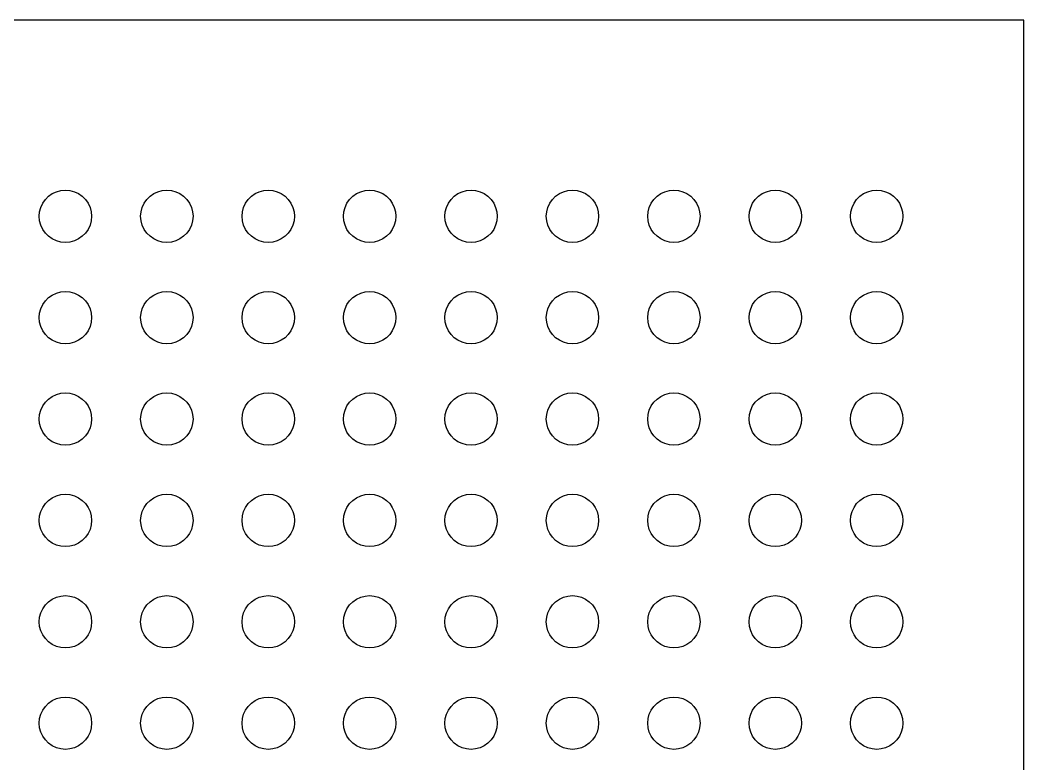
# Model space of a CAD drawing. Extents: x 0 to 117, y 0 to 89.
# Drawn here: x 55.8 to 117.2, y 43.7 to 89.2 of the extents above; entities that cross this region are included whole.
import ezdxf

# ---------------------------------------------------------------- set-up
doc = ezdxf.new("R2010")
doc.units = 0
doc.layers.get('0').update_dxf_attribs({"linetype": 'CONTINUOUS'})

msp = doc.modelspace()

# ---------------------------------------------------------------- linework, layer by layer
for points in [[(117.2, 89.2), (0, 89.2), (0, 0), (117.2, 0)], [(58.3222, 75.6243), (58.0528, 75.6965), (57.8, 75.8144), (57.5715, 75.9743), (57.3743, 76.1715), (57.2144, 76.4), (57.0965, 76.6528), (57.0243, 76.9222), (57, 77.2), (57.0243, 77.4778), (57.0965, 77.7472), (57.2144, 78), (57.3743, 78.2285), (57.5715, 78.4257), (57.8, 78.5856), (58.0528, 78.7035), (58.3222, 78.7757), (58.6, 78.8), (58.8778, 78.7757), (59.1472, 78.7035), (59.4, 78.5856), (59.6285, 78.4257), (59.8257, 78.2285), (59.9856, 78), (60.1035, 77.7472), (60.1757, 77.4778), (60.2, 77.2), (60.1757, 76.9222), (60.1035, 76.6528), (59.9856, 76.4), (59.8257, 76.1715), (59.6285, 75.9743), (59.4, 75.8144), (59.1472, 75.6965), (58.8778, 75.6243), (58.6, 75.6)], [(64.5222, 75.6243), (64.2528, 75.6965), (64, 75.8144), (63.7715, 75.9743), (63.5743, 76.1715), (63.4144, 76.4), (63.2965, 76.6528), (63.2243, 76.9222), (63.2, 77.2), (63.2243, 77.4778), (63.2965, 77.7472), (63.4144, 78), (63.5743, 78.2285), (63.7715, 78.4257), (64, 78.5856), (64.2528, 78.7035), (64.5222, 78.7757), (64.8, 78.8), (65.0778, 78.7757), (65.3472, 78.7035), (65.6, 78.5856), (65.8285, 78.4257), (66.0257, 78.2285), (66.1856, 78), (66.3035, 77.7472), (66.3757, 77.4778), (66.4, 77.2), (66.3757, 76.9222), (66.3035, 76.6528), (66.1856, 76.4), (66.0257, 76.1715), (65.8285, 75.9743), (65.6, 75.8144), (65.3472, 75.6965), (65.0778, 75.6243), (64.8, 75.6)], [(70.7222, 75.6243), (70.4528, 75.6965), (70.2, 75.8144), (69.9715, 75.9743), (69.7743, 76.1715), (69.6144, 76.4), (69.4965, 76.6528), (69.4243, 76.9222), (69.4, 77.2), (69.4243, 77.4778), (69.4965, 77.7472), (69.6144, 78), (69.7743, 78.2285), (69.9715, 78.4257), (70.2, 78.5856), (70.4528, 78.7035), (70.7222, 78.7757), (71, 78.8), (71.2778, 78.7757), (71.5472, 78.7035), (71.8, 78.5856), (72.0285, 78.4257), (72.2257, 78.2285), (72.3856, 78), (72.5035, 77.7472), (72.5757, 77.4778), (72.6, 77.2), (72.5757, 76.9222), (72.5035, 76.6528), (72.3856, 76.4), (72.2257, 76.1715), (72.0285, 75.9743), (71.8, 75.8144), (71.5472, 75.6965), (71.2778, 75.6243), (71, 75.6)], [(76.9222, 75.6243), (76.6528, 75.6965), (76.4, 75.8144), (76.1715, 75.9743), (75.9743, 76.1715), (75.8144, 76.4), (75.6965, 76.6528), (75.6243, 76.9222), (75.6, 77.2), (75.6243, 77.4778), (75.6965, 77.7472), (75.8144, 78), (75.9743, 78.2285), (76.1715, 78.4257), (76.4, 78.5856), (76.6528, 78.7035), (76.9222, 78.7757), (77.2, 78.8), (77.4778, 78.7757), (77.7472, 78.7035), (78, 78.5856), (78.2285, 78.4257), (78.4257, 78.2285), (78.5856, 78), (78.7035, 77.7472), (78.7757, 77.4778), (78.8, 77.2), (78.7757, 76.9222), (78.7035, 76.6528), (78.5856, 76.4), (78.4257, 76.1715), (78.2285, 75.9743), (78, 75.8144), (77.7472, 75.6965), (77.4778, 75.6243), (77.2, 75.6)], [(83.1222, 75.6243), (82.8528, 75.6965), (82.6, 75.8144), (82.3715, 75.9743), (82.1743, 76.1715), (82.0144, 76.4), (81.8965, 76.6528), (81.8243, 76.9222), (81.8, 77.2), (81.8243, 77.4778), (81.8965, 77.7472), (82.0144, 78), (82.1743, 78.2285), (82.3715, 78.4257), (82.6, 78.5856), (82.8528, 78.7035), (83.1222, 78.7757), (83.4, 78.8), (83.6778, 78.7757), (83.9472, 78.7035), (84.2, 78.5856), (84.4285, 78.4257), (84.6257, 78.2285), (84.7856, 78), (84.9035, 77.7472), (84.9757, 77.4778), (85, 77.2), (84.9757, 76.9222), (84.9035, 76.6528), (84.7856, 76.4), (84.6257, 76.1715), (84.4285, 75.9743), (84.2, 75.8144), (83.9472, 75.6965), (83.6778, 75.6243), (83.4, 75.6)], [(89.3222, 75.6243), (89.0528, 75.6965), (88.8, 75.8144), (88.5715, 75.9743), (88.3743, 76.1715), (88.2144, 76.4), (88.0965, 76.6528), (88.0243, 76.9222), (88, 77.2), (88.0243, 77.4778), (88.0965, 77.7472), (88.2144, 78), (88.3743, 78.2285), (88.5715, 78.4257), (88.8, 78.5856), (89.0528, 78.7035), (89.3222, 78.7757), (89.6, 78.8), (89.8778, 78.7757), (90.1472, 78.7035), (90.4, 78.5856), (90.6285, 78.4257), (90.8257, 78.2285), (90.9856, 78), (91.1035, 77.7472), (91.1757, 77.4778), (91.2, 77.2), (91.1757, 76.9222), (91.1035, 76.6528), (90.9856, 76.4), (90.8257, 76.1715), (90.6285, 75.9743), (90.4, 75.8144), (90.1472, 75.6965), (89.8778, 75.6243), (89.6, 75.6)], [(95.5222, 75.6243), (95.2528, 75.6965), (95, 75.8144), (94.7715, 75.9743), (94.5743, 76.1715), (94.4144, 76.4), (94.2965, 76.6528), (94.2243, 76.9222), (94.2, 77.2), (94.2243, 77.4778), (94.2965, 77.7472), (94.4144, 78), (94.5743, 78.2285), (94.7715, 78.4257), (95, 78.5856), (95.2528, 78.7035), (95.5222, 78.7757), (95.8, 78.8), (96.0778, 78.7757), (96.3472, 78.7035), (96.6, 78.5856), (96.8285, 78.4257), (97.0257, 78.2285), (97.1856, 78), (97.3035, 77.7472), (97.3757, 77.4778), (97.4, 77.2), (97.3757, 76.9222), (97.3035, 76.6528), (97.1856, 76.4), (97.0257, 76.1715), (96.8285, 75.9743), (96.6, 75.8144), (96.3472, 75.6965), (96.0778, 75.6243), (95.8, 75.6)], [(101.722, 75.6243), (101.453, 75.6965), (101.2, 75.8144), (100.972, 75.9743), (100.774, 76.1715), (100.614, 76.4), (100.496, 76.6528), (100.424, 76.9222), (100.4, 77.2), (100.424, 77.4778), (100.496, 77.7472), (100.614, 78), (100.774, 78.2285), (100.972, 78.4257), (101.2, 78.5856), (101.453, 78.7035), (101.722, 78.7757), (102, 78.8), (102.278, 78.7757), (102.547, 78.7035), (102.8, 78.5856), (103.028, 78.4257), (103.226, 78.2285), (103.386, 78), (103.504, 77.7472), (103.576, 77.4778), (103.6, 77.2), (103.576, 76.9222), (103.504, 76.6528), (103.386, 76.4), (103.226, 76.1715), (103.028, 75.9743), (102.8, 75.8144), (102.547, 75.6965), (102.278, 75.6243), (102, 75.6)], [(107.922, 75.6243), (107.653, 75.6965), (107.4, 75.8144), (107.172, 75.9743), (106.974, 76.1715), (106.814, 76.4), (106.696, 76.6528), (106.624, 76.9222), (106.6, 77.2), (106.624, 77.4778), (106.696, 77.7472), (106.814, 78), (106.974, 78.2285), (107.172, 78.4257), (107.4, 78.5856), (107.653, 78.7035), (107.922, 78.7757), (108.2, 78.8), (108.478, 78.7757), (108.747, 78.7035), (109, 78.5856), (109.228, 78.4257), (109.426, 78.2285), (109.586, 78), (109.704, 77.7472), (109.776, 77.4778), (109.8, 77.2), (109.776, 76.9222), (109.704, 76.6528), (109.586, 76.4), (109.426, 76.1715), (109.228, 75.9743), (109, 75.8144), (108.747, 75.6965), (108.478, 75.6243), (108.2, 75.6)], [(58.3222, 69.4243), (58.0528, 69.4965), (57.8, 69.6144), (57.5715, 69.7743), (57.3743, 69.9715), (57.2144, 70.2), (57.0965, 70.4528), (57.0243, 70.7222), (57, 71), (57.0243, 71.2778), (57.0965, 71.5472), (57.2144, 71.8), (57.3743, 72.0285), (57.5715, 72.2257), (57.8, 72.3856), (58.0528, 72.5035), (58.3222, 72.5757), (58.6, 72.6), (58.8778, 72.5757), (59.1472, 72.5035), (59.4, 72.3856), (59.6285, 72.2257), (59.8257, 72.0285), (59.9856, 71.8), (60.1035, 71.5472), (60.1757, 71.2778), (60.2, 71), (60.1757, 70.7222), (60.1035, 70.4528), (59.9856, 70.2), (59.8257, 69.9715), (59.6285, 69.7743), (59.4, 69.6144), (59.1472, 69.4965), (58.8778, 69.4243), (58.6, 69.4)], [(64.5222, 69.4243), (64.2528, 69.4965), (64, 69.6144), (63.7715, 69.7743), (63.5743, 69.9715), (63.4144, 70.2), (63.2965, 70.4528), (63.2243, 70.7222), (63.2, 71), (63.2243, 71.2778), (63.2965, 71.5472), (63.4144, 71.8), (63.5743, 72.0285), (63.7715, 72.2257), (64, 72.3856), (64.2528, 72.5035), (64.5222, 72.5757), (64.8, 72.6), (65.0778, 72.5757), (65.3472, 72.5035), (65.6, 72.3856), (65.8285, 72.2257), (66.0257, 72.0285), (66.1856, 71.8), (66.3035, 71.5472), (66.3757, 71.2778), (66.4, 71), (66.3757, 70.7222), (66.3035, 70.4528), (66.1856, 70.2), (66.0257, 69.9715), (65.8285, 69.7743), (65.6, 69.6144), (65.3472, 69.4965), (65.0778, 69.4243), (64.8, 69.4)], [(70.7222, 69.4243), (70.4528, 69.4965), (70.2, 69.6144), (69.9715, 69.7743), (69.7743, 69.9715), (69.6144, 70.2), (69.4965, 70.4528), (69.4243, 70.7222), (69.4, 71), (69.4243, 71.2778), (69.4965, 71.5472), (69.6144, 71.8), (69.7743, 72.0285), (69.9715, 72.2257), (70.2, 72.3856), (70.4528, 72.5035), (70.7222, 72.5757), (71, 72.6), (71.2778, 72.5757), (71.5472, 72.5035), (71.8, 72.3856), (72.0285, 72.2257), (72.2257, 72.0285), (72.3856, 71.8), (72.5035, 71.5472), (72.5757, 71.2778), (72.6, 71), (72.5757, 70.7222), (72.5035, 70.4528), (72.3856, 70.2), (72.2257, 69.9715), (72.0285, 69.7743), (71.8, 69.6144), (71.5472, 69.4965), (71.2778, 69.4243), (71, 69.4)], [(76.9222, 69.4243), (76.6528, 69.4965), (76.4, 69.6144), (76.1715, 69.7743), (75.9743, 69.9715), (75.8144, 70.2), (75.6965, 70.4528), (75.6243, 70.7222), (75.6, 71), (75.6243, 71.2778), (75.6965, 71.5472), (75.8144, 71.8), (75.9743, 72.0285), (76.1715, 72.2257), (76.4, 72.3856), (76.6528, 72.5035), (76.9222, 72.5757), (77.2, 72.6), (77.4778, 72.5757), (77.7472, 72.5035), (78, 72.3856), (78.2285, 72.2257), (78.4257, 72.0285), (78.5856, 71.8), (78.7035, 71.5472), (78.7757, 71.2778), (78.8, 71), (78.7757, 70.7222), (78.7035, 70.4528), (78.5856, 70.2), (78.4257, 69.9715), (78.2285, 69.7743), (78, 69.6144), (77.7472, 69.4965), (77.4778, 69.4243), (77.2, 69.4)], [(83.1222, 69.4243), (82.8528, 69.4965), (82.6, 69.6144), (82.3715, 69.7743), (82.1743, 69.9715), (82.0144, 70.2), (81.8965, 70.4528), (81.8243, 70.7222), (81.8, 71), (81.8243, 71.2778), (81.8965, 71.5472), (82.0144, 71.8), (82.1743, 72.0285), (82.3715, 72.2257), (82.6, 72.3856), (82.8528, 72.5035), (83.1222, 72.5757), (83.4, 72.6), (83.6778, 72.5757), (83.9472, 72.5035), (84.2, 72.3856), (84.4285, 72.2257), (84.6257, 72.0285), (84.7856, 71.8), (84.9035, 71.5472), (84.9757, 71.2778), (85, 71), (84.9757, 70.7222), (84.9035, 70.4528), (84.7856, 70.2), (84.6257, 69.9715), (84.4285, 69.7743), (84.2, 69.6144), (83.9472, 69.4965), (83.6778, 69.4243), (83.4, 69.4)], [(89.3222, 69.4243), (89.0528, 69.4965), (88.8, 69.6144), (88.5715, 69.7743), (88.3743, 69.9715), (88.2144, 70.2), (88.0965, 70.4528), (88.0243, 70.7222), (88, 71), (88.0243, 71.2778), (88.0965, 71.5472), (88.2144, 71.8), (88.3743, 72.0285), (88.5715, 72.2257), (88.8, 72.3856), (89.0528, 72.5035), (89.3222, 72.5757), (89.6, 72.6), (89.8778, 72.5757), (90.1472, 72.5035), (90.4, 72.3856), (90.6285, 72.2257), (90.8257, 72.0285), (90.9856, 71.8), (91.1035, 71.5472), (91.1757, 71.2778), (91.2, 71), (91.1757, 70.7222), (91.1035, 70.4528), (90.9856, 70.2), (90.8257, 69.9715), (90.6285, 69.7743), (90.4, 69.6144), (90.1472, 69.4965), (89.8778, 69.4243), (89.6, 69.4)], [(95.5222, 69.4243), (95.2528, 69.4965), (95, 69.6144), (94.7715, 69.7743), (94.5743, 69.9715), (94.4144, 70.2), (94.2965, 70.4528), (94.2243, 70.7222), (94.2, 71), (94.2243, 71.2778), (94.2965, 71.5472), (94.4144, 71.8), (94.5743, 72.0285), (94.7715, 72.2257), (95, 72.3856), (95.2528, 72.5035), (95.5222, 72.5757), (95.8, 72.6), (96.0778, 72.5757), (96.3472, 72.5035), (96.6, 72.3856), (96.8285, 72.2257), (97.0257, 72.0285), (97.1856, 71.8), (97.3035, 71.5472), (97.3757, 71.2778), (97.4, 71), (97.3757, 70.7222), (97.3035, 70.4528), (97.1856, 70.2), (97.0257, 69.9715), (96.8285, 69.7743), (96.6, 69.6144), (96.3472, 69.4965), (96.0778, 69.4243), (95.8, 69.4)], [(101.722, 69.4243), (101.453, 69.4965), (101.2, 69.6144), (100.972, 69.7743), (100.774, 69.9715), (100.614, 70.2), (100.496, 70.4528), (100.424, 70.7222), (100.4, 71), (100.424, 71.2778), (100.496, 71.5472), (100.614, 71.8), (100.774, 72.0285), (100.972, 72.2257), (101.2, 72.3856), (101.453, 72.5035), (101.722, 72.5757), (102, 72.6), (102.278, 72.5757), (102.547, 72.5035), (102.8, 72.3856), (103.028, 72.2257), (103.226, 72.0285), (103.386, 71.8), (103.504, 71.5472), (103.576, 71.2778), (103.6, 71), (103.576, 70.7222), (103.504, 70.4528), (103.386, 70.2), (103.226, 69.9715), (103.028, 69.7743), (102.8, 69.6144), (102.547, 69.4965), (102.278, 69.4243), (102, 69.4)], [(107.922, 69.4243), (107.653, 69.4965), (107.4, 69.6144), (107.172, 69.7743), (106.974, 69.9715), (106.814, 70.2), (106.696, 70.4528), (106.624, 70.7222), (106.6, 71), (106.624, 71.2778), (106.696, 71.5472), (106.814, 71.8), (106.974, 72.0285), (107.172, 72.2257), (107.4, 72.3856), (107.653, 72.5035), (107.922, 72.5757), (108.2, 72.6), (108.478, 72.5757), (108.747, 72.5035), (109, 72.3856), (109.228, 72.2257), (109.426, 72.0285), (109.586, 71.8), (109.704, 71.5472), (109.776, 71.2778), (109.8, 71), (109.776, 70.7222), (109.704, 70.4528), (109.586, 70.2), (109.426, 69.9715), (109.228, 69.7743), (109, 69.6144), (108.747, 69.4965), (108.478, 69.4243), (108.2, 69.4)], [(58.3222, 63.2243), (58.0528, 63.2965), (57.8, 63.4144), (57.5715, 63.5743), (57.3743, 63.7715), (57.2144, 64), (57.0965, 64.2528), (57.0243, 64.5222), (57, 64.8), (57.0243, 65.0778), (57.0965, 65.3472), (57.2144, 65.6), (57.3743, 65.8285), (57.5715, 66.0257), (57.8, 66.1856), (58.0528, 66.3035), (58.3222, 66.3757), (58.6, 66.4), (58.8778, 66.3757), (59.1472, 66.3035), (59.4, 66.1856), (59.6285, 66.0257), (59.8257, 65.8285), (59.9856, 65.6), (60.1035, 65.3472), (60.1757, 65.0778), (60.2, 64.8), (60.1757, 64.5222), (60.1035, 64.2528), (59.9856, 64), (59.8257, 63.7715), (59.6285, 63.5743), (59.4, 63.4144), (59.1472, 63.2965), (58.8778, 63.2243), (58.6, 63.2)], [(64.5222, 63.2243), (64.2528, 63.2965), (64, 63.4144), (63.7715, 63.5743), (63.5743, 63.7715), (63.4144, 64), (63.2965, 64.2528), (63.2243, 64.5222), (63.2, 64.8), (63.2243, 65.0778), (63.2965, 65.3472), (63.4144, 65.6), (63.5743, 65.8285), (63.7715, 66.0257), (64, 66.1856), (64.2528, 66.3035), (64.5222, 66.3757), (64.8, 66.4), (65.0778, 66.3757), (65.3472, 66.3035), (65.6, 66.1856), (65.8285, 66.0257), (66.0257, 65.8285), (66.1856, 65.6), (66.3035, 65.3472), (66.3757, 65.0778), (66.4, 64.8), (66.3757, 64.5222), (66.3035, 64.2528), (66.1856, 64), (66.0257, 63.7715), (65.8285, 63.5743), (65.6, 63.4144), (65.3472, 63.2965), (65.0778, 63.2243), (64.8, 63.2)], [(70.7222, 63.2243), (70.4528, 63.2965), (70.2, 63.4144), (69.9715, 63.5743), (69.7743, 63.7715), (69.6144, 64), (69.4965, 64.2528), (69.4243, 64.5222), (69.4, 64.8), (69.4243, 65.0778), (69.4965, 65.3472), (69.6144, 65.6), (69.7743, 65.8285), (69.9715, 66.0257), (70.2, 66.1856), (70.4528, 66.3035), (70.7222, 66.3757), (71, 66.4), (71.2778, 66.3757), (71.5472, 66.3035), (71.8, 66.1856), (72.0285, 66.0257), (72.2257, 65.8285), (72.3856, 65.6), (72.5035, 65.3472), (72.5757, 65.0778), (72.6, 64.8), (72.5757, 64.5222), (72.5035, 64.2528), (72.3856, 64), (72.2257, 63.7715), (72.0285, 63.5743), (71.8, 63.4144), (71.5472, 63.2965), (71.2778, 63.2243), (71, 63.2)], [(76.9222, 63.2243), (76.6528, 63.2965), (76.4, 63.4144), (76.1715, 63.5743), (75.9743, 63.7715), (75.8144, 64), (75.6965, 64.2528), (75.6243, 64.5222), (75.6, 64.8), (75.6243, 65.0778), (75.6965, 65.3472), (75.8144, 65.6), (75.9743, 65.8285), (76.1715, 66.0257), (76.4, 66.1856), (76.6528, 66.3035), (76.9222, 66.3757), (77.2, 66.4), (77.4778, 66.3757), (77.7472, 66.3035), (78, 66.1856), (78.2285, 66.0257), (78.4257, 65.8285), (78.5856, 65.6), (78.7035, 65.3472), (78.7757, 65.0778), (78.8, 64.8), (78.7757, 64.5222), (78.7035, 64.2528), (78.5856, 64), (78.4257, 63.7715), (78.2285, 63.5743), (78, 63.4144), (77.7472, 63.2965), (77.4778, 63.2243), (77.2, 63.2)], [(83.1222, 63.2243), (82.8528, 63.2965), (82.6, 63.4144), (82.3715, 63.5743), (82.1743, 63.7715), (82.0144, 64), (81.8965, 64.2528), (81.8243, 64.5222), (81.8, 64.8), (81.8243, 65.0778), (81.8965, 65.3472), (82.0144, 65.6), (82.1743, 65.8285), (82.3715, 66.0257), (82.6, 66.1856), (82.8528, 66.3035), (83.1222, 66.3757), (83.4, 66.4), (83.6778, 66.3757), (83.9472, 66.3035), (84.2, 66.1856), (84.4285, 66.0257), (84.6257, 65.8285), (84.7856, 65.6), (84.9035, 65.3472), (84.9757, 65.0778), (85, 64.8), (84.9757, 64.5222), (84.9035, 64.2528), (84.7856, 64), (84.6257, 63.7715), (84.4285, 63.5743), (84.2, 63.4144), (83.9472, 63.2965), (83.6778, 63.2243), (83.4, 63.2)], [(89.3222, 63.2243), (89.0528, 63.2965), (88.8, 63.4144), (88.5715, 63.5743), (88.3743, 63.7715), (88.2144, 64), (88.0965, 64.2528), (88.0243, 64.5222), (88, 64.8), (88.0243, 65.0778), (88.0965, 65.3472), (88.2144, 65.6), (88.3743, 65.8285), (88.5715, 66.0257), (88.8, 66.1856), (89.0528, 66.3035), (89.3222, 66.3757), (89.6, 66.4), (89.8778, 66.3757), (90.1472, 66.3035), (90.4, 66.1856), (90.6285, 66.0257), (90.8257, 65.8285), (90.9856, 65.6), (91.1035, 65.3472), (91.1757, 65.0778), (91.2, 64.8), (91.1757, 64.5222), (91.1035, 64.2528), (90.9856, 64), (90.8257, 63.7715), (90.6285, 63.5743), (90.4, 63.4144), (90.1472, 63.2965), (89.8778, 63.2243), (89.6, 63.2)], [(95.5222, 63.2243), (95.2528, 63.2965), (95, 63.4144), (94.7715, 63.5743), (94.5743, 63.7715), (94.4144, 64), (94.2965, 64.2528), (94.2243, 64.5222), (94.2, 64.8), (94.2243, 65.0778), (94.2965, 65.3472), (94.4144, 65.6), (94.5743, 65.8285), (94.7715, 66.0257), (95, 66.1856), (95.2528, 66.3035), (95.5222, 66.3757), (95.8, 66.4), (96.0778, 66.3757), (96.3472, 66.3035), (96.6, 66.1856), (96.8285, 66.0257), (97.0257, 65.8285), (97.1856, 65.6), (97.3035, 65.3472), (97.3757, 65.0778), (97.4, 64.8), (97.3757, 64.5222), (97.3035, 64.2528), (97.1856, 64), (97.0257, 63.7715), (96.8285, 63.5743), (96.6, 63.4144), (96.3472, 63.2965), (96.0778, 63.2243), (95.8, 63.2)], [(101.722, 63.2243), (101.453, 63.2965), (101.2, 63.4144), (100.972, 63.5743), (100.774, 63.7715), (100.614, 64), (100.496, 64.2528), (100.424, 64.5222), (100.4, 64.8), (100.424, 65.0778), (100.496, 65.3472), (100.614, 65.6), (100.774, 65.8285), (100.972, 66.0257), (101.2, 66.1856), (101.453, 66.3035), (101.722, 66.3757), (102, 66.4), (102.278, 66.3757), (102.547, 66.3035), (102.8, 66.1856), (103.028, 66.0257), (103.226, 65.8285), (103.386, 65.6), (103.504, 65.3472), (103.576, 65.0778), (103.6, 64.8), (103.576, 64.5222), (103.504, 64.2528), (103.386, 64), (103.226, 63.7715), (103.028, 63.5743), (102.8, 63.4144), (102.547, 63.2965), (102.278, 63.2243), (102, 63.2)], [(107.922, 63.2243), (107.653, 63.2965), (107.4, 63.4144), (107.172, 63.5743), (106.974, 63.7715), (106.814, 64), (106.696, 64.2528), (106.624, 64.5222), (106.6, 64.8), (106.624, 65.0778), (106.696, 65.3472), (106.814, 65.6), (106.974, 65.8285), (107.172, 66.0257), (107.4, 66.1856), (107.653, 66.3035), (107.922, 66.3757), (108.2, 66.4), (108.478, 66.3757), (108.747, 66.3035), (109, 66.1856), (109.228, 66.0257), (109.426, 65.8285), (109.586, 65.6), (109.704, 65.3472), (109.776, 65.0778), (109.8, 64.8), (109.776, 64.5222), (109.704, 64.2528), (109.586, 64), (109.426, 63.7715), (109.228, 63.5743), (109, 63.4144), (108.747, 63.2965), (108.478, 63.2243), (108.2, 63.2)], [(58.3222, 57.0243), (58.0528, 57.0965), (57.8, 57.2144), (57.5715, 57.3743), (57.3743, 57.5715), (57.2144, 57.8), (57.0965, 58.0528), (57.0243, 58.3222), (57, 58.6), (57.0243, 58.8778), (57.0965, 59.1472), (57.2144, 59.4), (57.3743, 59.6285), (57.5715, 59.8257), (57.8, 59.9856), (58.0528, 60.1035), (58.3222, 60.1757), (58.6, 60.2), (58.8778, 60.1757), (59.1472, 60.1035), (59.4, 59.9856), (59.6285, 59.8257), (59.8257, 59.6285), (59.9856, 59.4), (60.1035, 59.1472), (60.1757, 58.8778), (60.2, 58.6), (60.1757, 58.3222), (60.1035, 58.0528), (59.9856, 57.8), (59.8257, 57.5715), (59.6285, 57.3743), (59.4, 57.2144), (59.1472, 57.0965), (58.8778, 57.0243), (58.6, 57)], [(64.5222, 57.0243), (64.2528, 57.0965), (64, 57.2144), (63.7715, 57.3743), (63.5743, 57.5715), (63.4144, 57.8), (63.2965, 58.0528), (63.2243, 58.3222), (63.2, 58.6), (63.2243, 58.8778), (63.2965, 59.1472), (63.4144, 59.4), (63.5743, 59.6285), (63.7715, 59.8257), (64, 59.9856), (64.2528, 60.1035), (64.5222, 60.1757), (64.8, 60.2), (65.0778, 60.1757), (65.3472, 60.1035), (65.6, 59.9856), (65.8285, 59.8257), (66.0257, 59.6285), (66.1856, 59.4), (66.3035, 59.1472), (66.3757, 58.8778), (66.4, 58.6), (66.3757, 58.3222), (66.3035, 58.0528), (66.1856, 57.8), (66.0257, 57.5715), (65.8285, 57.3743), (65.6, 57.2144), (65.3472, 57.0965), (65.0778, 57.0243), (64.8, 57)], [(70.7222, 57.0243), (70.4528, 57.0965), (70.2, 57.2144), (69.9715, 57.3743), (69.7743, 57.5715), (69.6144, 57.8), (69.4965, 58.0528), (69.4243, 58.3222), (69.4, 58.6), (69.4243, 58.8778), (69.4965, 59.1472), (69.6144, 59.4), (69.7743, 59.6285), (69.9715, 59.8257), (70.2, 59.9856), (70.4528, 60.1035), (70.7222, 60.1757), (71, 60.2), (71.2778, 60.1757), (71.5472, 60.1035), (71.8, 59.9856), (72.0285, 59.8257), (72.2257, 59.6285), (72.3856, 59.4), (72.5035, 59.1472), (72.5757, 58.8778), (72.6, 58.6), (72.5757, 58.3222), (72.5035, 58.0528), (72.3856, 57.8), (72.2257, 57.5715), (72.0285, 57.3743), (71.8, 57.2144), (71.5472, 57.0965), (71.2778, 57.0243), (71, 57)], [(76.9222, 57.0243), (76.6528, 57.0965), (76.4, 57.2144), (76.1715, 57.3743), (75.9743, 57.5715), (75.8144, 57.8), (75.6965, 58.0528), (75.6243, 58.3222), (75.6, 58.6), (75.6243, 58.8778), (75.6965, 59.1472), (75.8144, 59.4), (75.9743, 59.6285), (76.1715, 59.8257), (76.4, 59.9856), (76.6528, 60.1035), (76.9222, 60.1757), (77.2, 60.2), (77.4778, 60.1757), (77.7472, 60.1035), (78, 59.9856), (78.2285, 59.8257), (78.4257, 59.6285), (78.5856, 59.4), (78.7035, 59.1472), (78.7757, 58.8778), (78.8, 58.6), (78.7757, 58.3222), (78.7035, 58.0528), (78.5856, 57.8), (78.4257, 57.5715), (78.2285, 57.3743), (78, 57.2144), (77.7472, 57.0965), (77.4778, 57.0243), (77.2, 57)], [(83.1222, 57.0243), (82.8528, 57.0965), (82.6, 57.2144), (82.3715, 57.3743), (82.1743, 57.5715), (82.0144, 57.8), (81.8965, 58.0528), (81.8243, 58.3222), (81.8, 58.6), (81.8243, 58.8778), (81.8965, 59.1472), (82.0144, 59.4), (82.1743, 59.6285), (82.3715, 59.8257), (82.6, 59.9856), (82.8528, 60.1035), (83.1222, 60.1757), (83.4, 60.2), (83.6778, 60.1757), (83.9472, 60.1035), (84.2, 59.9856), (84.4285, 59.8257), (84.6257, 59.6285), (84.7856, 59.4), (84.9035, 59.1472), (84.9757, 58.8778), (85, 58.6), (84.9757, 58.3222), (84.9035, 58.0528), (84.7856, 57.8), (84.6257, 57.5715), (84.4285, 57.3743), (84.2, 57.2144), (83.9472, 57.0965), (83.6778, 57.0243), (83.4, 57)], [(89.3222, 57.0243), (89.0528, 57.0965), (88.8, 57.2144), (88.5715, 57.3743), (88.3743, 57.5715), (88.2144, 57.8), (88.0965, 58.0528), (88.0243, 58.3222), (88, 58.6), (88.0243, 58.8778), (88.0965, 59.1472), (88.2144, 59.4), (88.3743, 59.6285), (88.5715, 59.8257), (88.8, 59.9856), (89.0528, 60.1035), (89.3222, 60.1757), (89.6, 60.2), (89.8778, 60.1757), (90.1472, 60.1035), (90.4, 59.9856), (90.6285, 59.8257), (90.8257, 59.6285), (90.9856, 59.4), (91.1035, 59.1472), (91.1757, 58.8778), (91.2, 58.6), (91.1757, 58.3222), (91.1035, 58.0528), (90.9856, 57.8), (90.8257, 57.5715), (90.6285, 57.3743), (90.4, 57.2144), (90.1472, 57.0965), (89.8778, 57.0243), (89.6, 57)], [(95.5222, 57.0243), (95.2528, 57.0965), (95, 57.2144), (94.7715, 57.3743), (94.5743, 57.5715), (94.4144, 57.8), (94.2965, 58.0528), (94.2243, 58.3222), (94.2, 58.6), (94.2243, 58.8778), (94.2965, 59.1472), (94.4144, 59.4), (94.5743, 59.6285), (94.7715, 59.8257), (95, 59.9856), (95.2528, 60.1035), (95.5222, 60.1757), (95.8, 60.2), (96.0778, 60.1757), (96.3472, 60.1035), (96.6, 59.9856), (96.8285, 59.8257), (97.0257, 59.6285), (97.1856, 59.4), (97.3035, 59.1472), (97.3757, 58.8778), (97.4, 58.6), (97.3757, 58.3222), (97.3035, 58.0528), (97.1856, 57.8), (97.0257, 57.5715), (96.8285, 57.3743), (96.6, 57.2144), (96.3472, 57.0965), (96.0778, 57.0243), (95.8, 57)], [(101.722, 57.0243), (101.453, 57.0965), (101.2, 57.2144), (100.972, 57.3743), (100.774, 57.5715), (100.614, 57.8), (100.496, 58.0528), (100.424, 58.3222), (100.4, 58.6), (100.424, 58.8778), (100.496, 59.1472), (100.614, 59.4), (100.774, 59.6285), (100.972, 59.8257), (101.2, 59.9856), (101.453, 60.1035), (101.722, 60.1757), (102, 60.2), (102.278, 60.1757), (102.547, 60.1035), (102.8, 59.9856), (103.028, 59.8257), (103.226, 59.6285), (103.386, 59.4), (103.504, 59.1472), (103.576, 58.8778), (103.6, 58.6), (103.576, 58.3222), (103.504, 58.0528), (103.386, 57.8), (103.226, 57.5715), (103.028, 57.3743), (102.8, 57.2144), (102.547, 57.0965), (102.278, 57.0243), (102, 57)], [(107.922, 57.0243), (107.653, 57.0965), (107.4, 57.2144), (107.172, 57.3743), (106.974, 57.5715), (106.814, 57.8), (106.696, 58.0528), (106.624, 58.3222), (106.6, 58.6), (106.624, 58.8778), (106.696, 59.1472), (106.814, 59.4), (106.974, 59.6285), (107.172, 59.8257), (107.4, 59.9856), (107.653, 60.1035), (107.922, 60.1757), (108.2, 60.2), (108.478, 60.1757), (108.747, 60.1035), (109, 59.9856), (109.228, 59.8257), (109.426, 59.6285), (109.586, 59.4), (109.704, 59.1472), (109.776, 58.8778), (109.8, 58.6), (109.776, 58.3222), (109.704, 58.0528), (109.586, 57.8), (109.426, 57.5715), (109.228, 57.3743), (109, 57.2144), (108.747, 57.0965), (108.478, 57.0243), (108.2, 57)], [(58.3222, 50.8243), (58.0528, 50.8965), (57.8, 51.0144), (57.5715, 51.1743), (57.3743, 51.3715), (57.2144, 51.6), (57.0965, 51.8528), (57.0243, 52.1222), (57, 52.4), (57.0243, 52.6778), (57.0965, 52.9472), (57.2144, 53.2), (57.3743, 53.4285), (57.5715, 53.6257), (57.8, 53.7856), (58.0528, 53.9035), (58.3222, 53.9757), (58.6, 54), (58.8778, 53.9757), (59.1472, 53.9035), (59.4, 53.7856), (59.6285, 53.6257), (59.8257, 53.4285), (59.9856, 53.2), (60.1035, 52.9472), (60.1757, 52.6778), (60.2, 52.4), (60.1757, 52.1222), (60.1035, 51.8528), (59.9856, 51.6), (59.8257, 51.3715), (59.6285, 51.1743), (59.4, 51.0144), (59.1472, 50.8965), (58.8778, 50.8243), (58.6, 50.8)], [(64.5222, 50.8243), (64.2528, 50.8965), (64, 51.0144), (63.7715, 51.1743), (63.5743, 51.3715), (63.4144, 51.6), (63.2965, 51.8528), (63.2243, 52.1222), (63.2, 52.4), (63.2243, 52.6778), (63.2965, 52.9472), (63.4144, 53.2), (63.5743, 53.4285), (63.7715, 53.6257), (64, 53.7856), (64.2528, 53.9035), (64.5222, 53.9757), (64.8, 54), (65.0778, 53.9757), (65.3472, 53.9035), (65.6, 53.7856), (65.8285, 53.6257), (66.0257, 53.4285), (66.1856, 53.2), (66.3035, 52.9472), (66.3757, 52.6778), (66.4, 52.4), (66.3757, 52.1222), (66.3035, 51.8528), (66.1856, 51.6), (66.0257, 51.3715), (65.8285, 51.1743), (65.6, 51.0144), (65.3472, 50.8965), (65.0778, 50.8243), (64.8, 50.8)], [(70.7222, 50.8243), (70.4528, 50.8965), (70.2, 51.0144), (69.9715, 51.1743), (69.7743, 51.3715), (69.6144, 51.6), (69.4965, 51.8528), (69.4243, 52.1222), (69.4, 52.4), (69.4243, 52.6778), (69.4965, 52.9472), (69.6144, 53.2), (69.7743, 53.4285), (69.9715, 53.6257), (70.2, 53.7856), (70.4528, 53.9035), (70.7222, 53.9757), (71, 54), (71.2778, 53.9757), (71.5472, 53.9035), (71.8, 53.7856), (72.0285, 53.6257), (72.2257, 53.4285), (72.3856, 53.2), (72.5035, 52.9472), (72.5757, 52.6778), (72.6, 52.4), (72.5757, 52.1222), (72.5035, 51.8528), (72.3856, 51.6), (72.2257, 51.3715), (72.0285, 51.1743), (71.8, 51.0144), (71.5472, 50.8965), (71.2778, 50.8243), (71, 50.8)], [(76.9222, 50.8243), (76.6528, 50.8965), (76.4, 51.0144), (76.1715, 51.1743), (75.9743, 51.3715), (75.8144, 51.6), (75.6965, 51.8528), (75.6243, 52.1222), (75.6, 52.4), (75.6243, 52.6778), (75.6965, 52.9472), (75.8144, 53.2), (75.9743, 53.4285), (76.1715, 53.6257), (76.4, 53.7856), (76.6528, 53.9035), (76.9222, 53.9757), (77.2, 54), (77.4778, 53.9757), (77.7472, 53.9035), (78, 53.7856), (78.2285, 53.6257), (78.4257, 53.4285), (78.5856, 53.2), (78.7035, 52.9472), (78.7757, 52.6778), (78.8, 52.4), (78.7757, 52.1222), (78.7035, 51.8528), (78.5856, 51.6), (78.4257, 51.3715), (78.2285, 51.1743), (78, 51.0144), (77.7472, 50.8965), (77.4778, 50.8243), (77.2, 50.8)], [(83.1222, 50.8243), (82.8528, 50.8965), (82.6, 51.0144), (82.3715, 51.1743), (82.1743, 51.3715), (82.0144, 51.6), (81.8965, 51.8528), (81.8243, 52.1222), (81.8, 52.4), (81.8243, 52.6778), (81.8965, 52.9472), (82.0144, 53.2), (82.1743, 53.4285), (82.3715, 53.6257), (82.6, 53.7856), (82.8528, 53.9035), (83.1222, 53.9757), (83.4, 54), (83.6778, 53.9757), (83.9472, 53.9035), (84.2, 53.7856), (84.4285, 53.6257), (84.6257, 53.4285), (84.7856, 53.2), (84.9035, 52.9472), (84.9757, 52.6778), (85, 52.4), (84.9757, 52.1222), (84.9035, 51.8528), (84.7856, 51.6), (84.6257, 51.3715), (84.4285, 51.1743), (84.2, 51.0144), (83.9472, 50.8965), (83.6778, 50.8243), (83.4, 50.8)], [(89.3222, 50.8243), (89.0528, 50.8965), (88.8, 51.0144), (88.5715, 51.1743), (88.3743, 51.3715), (88.2144, 51.6), (88.0965, 51.8528), (88.0243, 52.1222), (88, 52.4), (88.0243, 52.6778), (88.0965, 52.9472), (88.2144, 53.2), (88.3743, 53.4285), (88.5715, 53.6257), (88.8, 53.7856), (89.0528, 53.9035), (89.3222, 53.9757), (89.6, 54), (89.8778, 53.9757), (90.1472, 53.9035), (90.4, 53.7856), (90.6285, 53.6257), (90.8257, 53.4285), (90.9856, 53.2), (91.1035, 52.9472), (91.1757, 52.6778), (91.2, 52.4), (91.1757, 52.1222), (91.1035, 51.8528), (90.9856, 51.6), (90.8257, 51.3715), (90.6285, 51.1743), (90.4, 51.0144), (90.1472, 50.8965), (89.8778, 50.8243), (89.6, 50.8)], [(95.5222, 50.8243), (95.2528, 50.8965), (95, 51.0144), (94.7715, 51.1743), (94.5743, 51.3715), (94.4144, 51.6), (94.2965, 51.8528), (94.2243, 52.1222), (94.2, 52.4), (94.2243, 52.6778), (94.2965, 52.9472), (94.4144, 53.2), (94.5743, 53.4285), (94.7715, 53.6257), (95, 53.7856), (95.2528, 53.9035), (95.5222, 53.9757), (95.8, 54), (96.0778, 53.9757), (96.3472, 53.9035), (96.6, 53.7856), (96.8285, 53.6257), (97.0257, 53.4285), (97.1856, 53.2), (97.3035, 52.9472), (97.3757, 52.6778), (97.4, 52.4), (97.3757, 52.1222), (97.3035, 51.8528), (97.1856, 51.6), (97.0257, 51.3715), (96.8285, 51.1743), (96.6, 51.0144), (96.3472, 50.8965), (96.0778, 50.8243), (95.8, 50.8)], [(101.722, 50.8243), (101.453, 50.8965), (101.2, 51.0144), (100.972, 51.1743), (100.774, 51.3715), (100.614, 51.6), (100.496, 51.8528), (100.424, 52.1222), (100.4, 52.4), (100.424, 52.6778), (100.496, 52.9472), (100.614, 53.2), (100.774, 53.4285), (100.972, 53.6257), (101.2, 53.7856), (101.453, 53.9035), (101.722, 53.9757), (102, 54), (102.278, 53.9757), (102.547, 53.9035), (102.8, 53.7856), (103.028, 53.6257), (103.226, 53.4285), (103.386, 53.2), (103.504, 52.9472), (103.576, 52.6778), (103.6, 52.4), (103.576, 52.1222), (103.504, 51.8528), (103.386, 51.6), (103.226, 51.3715), (103.028, 51.1743), (102.8, 51.0144), (102.547, 50.8965), (102.278, 50.8243), (102, 50.8)], [(107.922, 50.8243), (107.653, 50.8965), (107.4, 51.0144), (107.172, 51.1743), (106.974, 51.3715), (106.814, 51.6), (106.696, 51.8528), (106.624, 52.1222), (106.6, 52.4), (106.624, 52.6778), (106.696, 52.9472), (106.814, 53.2), (106.974, 53.4285), (107.172, 53.6257), (107.4, 53.7856), (107.653, 53.9035), (107.922, 53.9757), (108.2, 54), (108.478, 53.9757), (108.747, 53.9035), (109, 53.7856), (109.228, 53.6257), (109.426, 53.4285), (109.586, 53.2), (109.704, 52.9472), (109.776, 52.6778), (109.8, 52.4), (109.776, 52.1222), (109.704, 51.8528), (109.586, 51.6), (109.426, 51.3715), (109.228, 51.1743), (109, 51.0144), (108.747, 50.8965), (108.478, 50.8243), (108.2, 50.8)], [(58.3222, 44.6243), (58.0528, 44.6965), (57.8, 44.8144), (57.5715, 44.9743), (57.3743, 45.1715), (57.2144, 45.4), (57.0965, 45.6528), (57.0243, 45.9222), (57, 46.2), (57.0243, 46.4778), (57.0965, 46.7472), (57.2144, 47), (57.3743, 47.2285), (57.5715, 47.4257), (57.8, 47.5856), (58.0528, 47.7035), (58.3222, 47.7757), (58.6, 47.8), (58.8778, 47.7757), (59.1472, 47.7035), (59.4, 47.5856), (59.6285, 47.4257), (59.8257, 47.2285), (59.9856, 47), (60.1035, 46.7472), (60.1757, 46.4778), (60.2, 46.2), (60.1757, 45.9222), (60.1035, 45.6528), (59.9856, 45.4), (59.8257, 45.1715), (59.6285, 44.9743), (59.4, 44.8144), (59.1472, 44.6965), (58.8778, 44.6243), (58.6, 44.6)], [(64.5222, 44.6243), (64.2528, 44.6965), (64, 44.8144), (63.7715, 44.9743), (63.5743, 45.1715), (63.4144, 45.4), (63.2965, 45.6528), (63.2243, 45.9222), (63.2, 46.2), (63.2243, 46.4778), (63.2965, 46.7472), (63.4144, 47), (63.5743, 47.2285), (63.7715, 47.4257), (64, 47.5856), (64.2528, 47.7035), (64.5222, 47.7757), (64.8, 47.8), (65.0778, 47.7757), (65.3472, 47.7035), (65.6, 47.5856), (65.8285, 47.4257), (66.0257, 47.2285), (66.1856, 47), (66.3035, 46.7472), (66.3757, 46.4778), (66.4, 46.2), (66.3757, 45.9222), (66.3035, 45.6528), (66.1856, 45.4), (66.0257, 45.1715), (65.8285, 44.9743), (65.6, 44.8144), (65.3472, 44.6965), (65.0778, 44.6243), (64.8, 44.6)], [(70.7222, 44.6243), (70.4528, 44.6965), (70.2, 44.8144), (69.9715, 44.9743), (69.7743, 45.1715), (69.6144, 45.4), (69.4965, 45.6528), (69.4243, 45.9222), (69.4, 46.2), (69.4243, 46.4778), (69.4965, 46.7472), (69.6144, 47), (69.7743, 47.2285), (69.9715, 47.4257), (70.2, 47.5856), (70.4528, 47.7035), (70.7222, 47.7757), (71, 47.8), (71.2778, 47.7757), (71.5472, 47.7035), (71.8, 47.5856), (72.0285, 47.4257), (72.2257, 47.2285), (72.3856, 47), (72.5035, 46.7472), (72.5757, 46.4778), (72.6, 46.2), (72.5757, 45.9222), (72.5035, 45.6528), (72.3856, 45.4), (72.2257, 45.1715), (72.0285, 44.9743), (71.8, 44.8144), (71.5472, 44.6965), (71.2778, 44.6243), (71, 44.6)], [(76.9222, 44.6243), (76.6528, 44.6965), (76.4, 44.8144), (76.1715, 44.9743), (75.9743, 45.1715), (75.8144, 45.4), (75.6965, 45.6528), (75.6243, 45.9222), (75.6, 46.2), (75.6243, 46.4778), (75.6965, 46.7472), (75.8144, 47), (75.9743, 47.2285), (76.1715, 47.4257), (76.4, 47.5856), (76.6528, 47.7035), (76.9222, 47.7757), (77.2, 47.8), (77.4778, 47.7757), (77.7472, 47.7035), (78, 47.5856), (78.2285, 47.4257), (78.4257, 47.2285), (78.5856, 47), (78.7035, 46.7472), (78.7757, 46.4778), (78.8, 46.2), (78.7757, 45.9222), (78.7035, 45.6528), (78.5856, 45.4), (78.4257, 45.1715), (78.2285, 44.9743), (78, 44.8144), (77.7472, 44.6965), (77.4778, 44.6243), (77.2, 44.6)], [(83.1222, 44.6243), (82.8528, 44.6965), (82.6, 44.8144), (82.3715, 44.9743), (82.1743, 45.1715), (82.0144, 45.4), (81.8965, 45.6528), (81.8243, 45.9222), (81.8, 46.2), (81.8243, 46.4778), (81.8965, 46.7472), (82.0144, 47), (82.1743, 47.2285), (82.3715, 47.4257), (82.6, 47.5856), (82.8528, 47.7035), (83.1222, 47.7757), (83.4, 47.8), (83.6778, 47.7757), (83.9472, 47.7035), (84.2, 47.5856), (84.4285, 47.4257), (84.6257, 47.2285), (84.7856, 47), (84.9035, 46.7472), (84.9757, 46.4778), (85, 46.2), (84.9757, 45.9222), (84.9035, 45.6528), (84.7856, 45.4), (84.6257, 45.1715), (84.4285, 44.9743), (84.2, 44.8144), (83.9472, 44.6965), (83.6778, 44.6243), (83.4, 44.6)], [(89.3222, 44.6243), (89.0528, 44.6965), (88.8, 44.8144), (88.5715, 44.9743), (88.3743, 45.1715), (88.2144, 45.4), (88.0965, 45.6528), (88.0243, 45.9222), (88, 46.2), (88.0243, 46.4778), (88.0965, 46.7472), (88.2144, 47), (88.3743, 47.2285), (88.5715, 47.4257), (88.8, 47.5856), (89.0528, 47.7035), (89.3222, 47.7757), (89.6, 47.8), (89.8778, 47.7757), (90.1472, 47.7035), (90.4, 47.5856), (90.6285, 47.4257), (90.8257, 47.2285), (90.9856, 47), (91.1035, 46.7472), (91.1757, 46.4778), (91.2, 46.2), (91.1757, 45.9222), (91.1035, 45.6528), (90.9856, 45.4), (90.8257, 45.1715), (90.6285, 44.9743), (90.4, 44.8144), (90.1472, 44.6965), (89.8778, 44.6243), (89.6, 44.6)], [(95.5222, 44.6243), (95.2528, 44.6965), (95, 44.8144), (94.7715, 44.9743), (94.5743, 45.1715), (94.4144, 45.4), (94.2965, 45.6528), (94.2243, 45.9222), (94.2, 46.2), (94.2243, 46.4778), (94.2965, 46.7472), (94.4144, 47), (94.5743, 47.2285), (94.7715, 47.4257), (95, 47.5856), (95.2528, 47.7035), (95.5222, 47.7757), (95.8, 47.8), (96.0778, 47.7757), (96.3472, 47.7035), (96.6, 47.5856), (96.8285, 47.4257), (97.0257, 47.2285), (97.1856, 47), (97.3035, 46.7472), (97.3757, 46.4778), (97.4, 46.2), (97.3757, 45.9222), (97.3035, 45.6528), (97.1856, 45.4), (97.0257, 45.1715), (96.8285, 44.9743), (96.6, 44.8144), (96.3472, 44.6965), (96.0778, 44.6243), (95.8, 44.6)], [(101.722, 44.6243), (101.453, 44.6965), (101.2, 44.8144), (100.972, 44.9743), (100.774, 45.1715), (100.614, 45.4), (100.496, 45.6528), (100.424, 45.9222), (100.4, 46.2), (100.424, 46.4778), (100.496, 46.7472), (100.614, 47), (100.774, 47.2285), (100.972, 47.4257), (101.2, 47.5856), (101.453, 47.7035), (101.722, 47.7757), (102, 47.8), (102.278, 47.7757), (102.547, 47.7035), (102.8, 47.5856), (103.028, 47.4257), (103.226, 47.2285), (103.386, 47), (103.504, 46.7472), (103.576, 46.4778), (103.6, 46.2), (103.576, 45.9222), (103.504, 45.6528), (103.386, 45.4), (103.226, 45.1715), (103.028, 44.9743), (102.8, 44.8144), (102.547, 44.6965), (102.278, 44.6243), (102, 44.6)], [(107.922, 44.6243), (107.653, 44.6965), (107.4, 44.8144), (107.172, 44.9743), (106.974, 45.1715), (106.814, 45.4), (106.696, 45.6528), (106.624, 45.9222), (106.6, 46.2), (106.624, 46.4778), (106.696, 46.7472), (106.814, 47), (106.974, 47.2285), (107.172, 47.4257), (107.4, 47.5856), (107.653, 47.7035), (107.922, 47.7757), (108.2, 47.8), (108.478, 47.7757), (108.747, 47.7035), (109, 47.5856), (109.228, 47.4257), (109.426, 47.2285), (109.586, 47), (109.704, 46.7472), (109.776, 46.4778), (109.8, 46.2), (109.776, 45.9222), (109.704, 45.6528), (109.586, 45.4), (109.426, 45.1715), (109.228, 44.9743), (109, 44.8144), (108.747, 44.6965), (108.478, 44.6243), (108.2, 44.6)]]:
    msp.add_lwpolyline(points, close=True)

doc.saveas('drawing.dxf')
